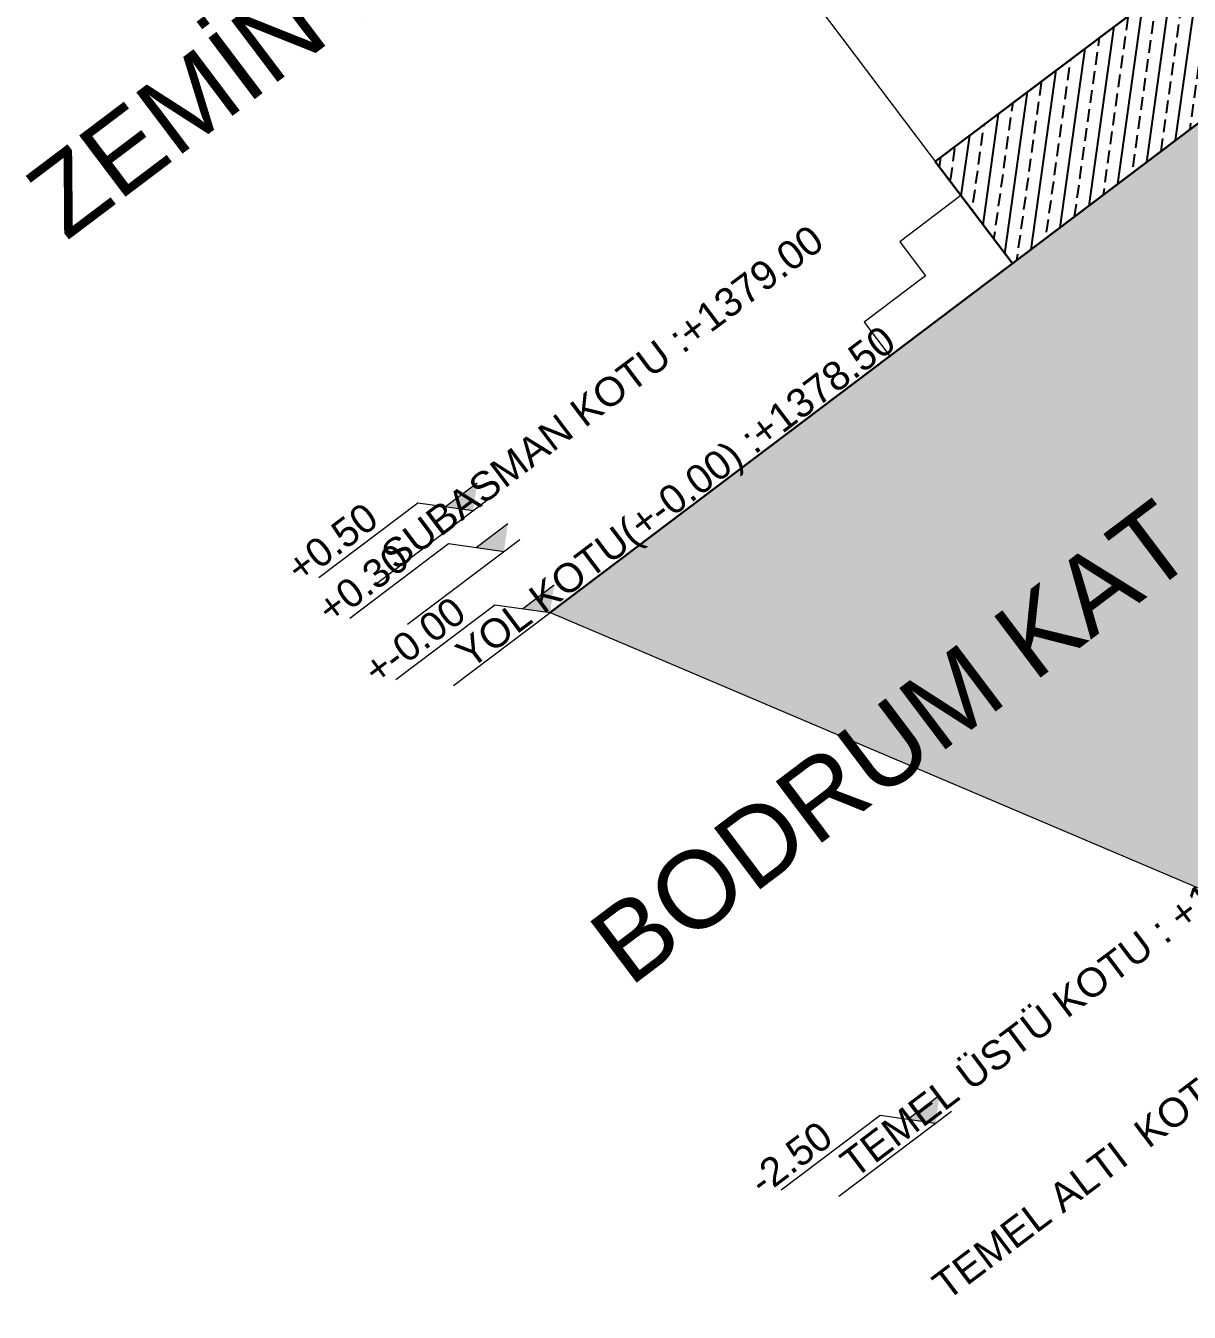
# Model space of a CAD drawing. Header units: millimetres. Extents: x 2232 to 85269, y -3593 to 5869.
# Drawn here: x 3665.6 to 3779.3, y -915.8 to -790.1 of the extents above; entities that cross this region are included whole.
import ezdxf

# ---------------------------------------------------------------- set-up
doc = ezdxf.new("R2010")
doc.units = ezdxf.units.MM
doc.linetypes.add('DOTX2', pattern=[0.5, 0, -0.5])
for name, color, linetype, lineweight in [('duvar', 232, 'Continuous', 30), ('görünüş', 201, 'Continuous', 18), ('H-TEXT-2', 7, 'Continuous', 5), ('iz', 1, 'DOTX2', 20), ('Kiris', 7, 'Continuous', 30), ('sıva iç', 21, 'Continuous', 0), ('TEXT-1', 8, 'Continuous', 5), ('yazı', 11, 'Continuous', 20), ('ÖLÇÜ İÇ', 7, 'Continuous', 9)]:
    doc.layers.add(name, color=color, linetype=linetype, lineweight=lineweight)
doc.layers.add('OLCU-1', color=2, linetype='Continuous')
doc.layers.add('Standart', color=7, linetype='Continuous')
doc.styles.add('arial_1_18', font='arial.ttf', dxfattribs={"height": 0.2})
doc.styles.add('BCC İÇ', font='arial.ttf')
doc.styles.get("Standard").update_dxf_attribs({"font": 'arial.ttf'})

# ---------------------------------------------------------------- blocks, each defined once
blk = doc.blocks.new('dsafsdfd')
at = {"layer": 'yazı'}
blk.add_hatch(color=256, dxfattribs=at).paths.add_polyline_path([(0, 4.89), (-9.78, 4.89), (-4.89, 0)])
for p, q in [((-45.23, 9.78), (-14.67, 9.78)), ((-14.67, 9.78), (-4.89, 0)), ((-9.78, 4.89), (0, 4.89)), ((-34.77, 0), (0, 0))]:
    blk.add_line(p, q, dxfattribs=at)
blk = doc.blocks.new('DGEJHERER')
at = {"layer": 'H-TEXT-2', "style": 'BCC İÇ'}
for s, p in [('SUBASMAN KOTU :+1379.00', (207354.12, -26425.5)), ('YOL KOTU(+-0.00) :+1378.50', (207354.12, -26473.85)), ('TEMEL ÜSTÜ KOTU : +1376.00', (207354.12, -26723.33)), ('TEMEL ALTI  KOTU : +1375.35 dir.', (207354.12, -26783.13))]:
    blk.add_text(s, height=11.25, dxfattribs=at).set_placement(p)
blk = doc.blocks.new('GHGFHGF')
at = {"linetype": 'ByBlock', "ltscale": 50}
h = blk.add_hatch(dxfattribs=at)
h.set_pattern_fill('AR-CONC', color=252, scale=10, style=0)
h.set_pattern_definition([(50, (0, 0), (71.7260183, -6.2752135), [7.5, -82.5]), (355, (0, 0), (-13.8751334, 75.2192134), [6, -66]), (100.4514445, (5.98, -0.52), (57.8508847, 68.943999), [6.3740192, -70.1142112]), (46.1842, (0, 20), (106.724133, -16.551928), [11.25, -123.75]), (96.6356355, (8.89, 18.62), (93.4661946, 97.41186), [9.561034, -105.171376]), (351.184164, (0, 20), (93.4661945, 97.41186), [9, -99]), (21, (10, 15), (59.6907052, -40.261889), [7.5, -82.5]), (326, (10, 15), (24.331533, 72.5150045), [6, -66]), (71.451445, (14.974, 11.645), (84.0222377, 32.2531153), [6.374019, -70.1142112]), (37.5, (0, 0), (1.21598553, 33.2893854), [0, -65.2, 0, -67, 0, -66.25]), (7.5, (0, 0), (26.3069537, 39.4411712), [0, -38.2, 0, -63.7, 0, -25.25]), (327.5, (-22.3, 0), (53.3822436, -2.25548717), [0, -25, 0, -78, 0, -103.5]), (317.5, (-32.3, 0), (58.318617, 10.0104982), [0, -32.5, 0, -51.8, 0, -73.5])])
h.paths.add_polyline_path([(1293639.78, -410439.54), (1293283.41, -410439.54), (1293556.41, -410913.65), (1295564.41, -410913.65), (1295813.38, -410409.54), (1295805.64, -410409.54), (1295449.78, -410409.54), (1295449.78, -410689.54), (1295451.78, -410689.54), (1295499.78, -410689.54), (1295539.78, -410689.54), (1295524.78, -410749.54), (1295499.78, -410749.54), (1295499.78, -410754.54), (1294949.78, -410754.54), (1294949.78, -410869.54), (1294949.78, -410899.54), (1294719.78, -410899.54), (1294694.78, -410899.54), (1294694.78, -410754.54), (1293589.78, -410754.54), (1293589.78, -410749.54), (1293564.78, -410749.54), (1293549.78, -410689.54), (1293589.78, -410689.54), (1293637.78, -410689.54), (1293639.78, -410689.54)])
h.paths.add_polyline_path([(1293241.26, -410445.55), (1293458.3, -410445.55), (1293458.3, -410423.41), (1293241.26, -410423.41)], flags=9)
h.paths.add_polyline_path([(1293241.52, -410691.66), (1293475.04, -410691.66), (1293475.04, -410671.09), (1293241.52, -410671.09)], flags=9)
h.paths.add_polyline_path([(1293242.04, -410750.94), (1293495.49, -410750.94), (1293495.49, -410733.47), (1293242.04, -410733.47)], flags=9)
h.paths.add_polyline_path([(1293242.04, -410393.31), (1293458.81, -410393.31), (1293458.81, -410375.84), (1293242.04, -410375.84)], flags=9)
h.paths.add_polyline_path([(1293212.02, -410583.59), (1293506.96, -410583.59), (1293506.96, -410537.02), (1293212.02, -410537.02)], flags=9)
at = {"layer": 'Standart', "linetype": 'Continuous', "lineweight": -3}
h = blk.add_hatch(dxfattribs=at)
h.set_pattern_fill('ANSI33', color=171, scale=40, style=0)
h.set_pattern_definition([(45, (0, 0), (-7.07106781, 7.07106781), []), (45, (7.071, 0), (-7.07106781, 7.07106781), [5, -2.5])])
h.paths.add_polyline_path([(1293639.78, -410389.54), (1293509.78, -410389.54), (1293509.78, -410409.54), (1293509.78, -410439.54), (1293639.78, -410439.54)])
at = {"layer": 'görünüş'}
for points in [[(1293509.78, -410039.54), (1293509.78, -410409.54)], [(1293509.78, -410389.54), (1293509.78, -410406.2), (1293479.78, -410406.2), (1293479.78, -410422.86), (1293449.78, -410422.86), (1293449.78, -410439.54)]]:
    blk.add_lwpolyline(points, dxfattribs=at)
at = {"layer": 'iz', "ltscale": 50}
blk.add_lwpolyline([(1293509.78, -410409.54), (1293509.78, -410439.54)], dxfattribs=at)
at = {"layer": 'Kiris'}
for points in [[(1293509.78, -410439.54), (1293509.78, -410389.54), (1293639.78, -410389.54)], [(1293639.78, -410439.54), (1293283.41, -410439.54)]]:
    blk.add_lwpolyline(points, dxfattribs=at)
at = {"layer": 'sıva iç'}
blk.add_lwpolyline([(1293283.41, -410439.54), (1293556.41, -410913.65), (1295564.41, -410913.65), (1295813.38, -410409.54)], dxfattribs=at)
at = {"layer": 'duvar', "xscale": 1.584000000031665, "yscale": 1.584000000031665, "zscale": 1.584000000031665}
for p in [(1293291.16, -410389.54), (1293291.16, -410409.54), (1293291.16, -410439.54), (1293291.16, -410689.54)]:
    blk.add_blockref('dsafsdfd', p, dxfattribs=at)
at = {"layer": 'OLCU-1'}
blk.add_blockref('DGEJHERER', (1085890.83, -383964.7), dxfattribs=at)
at = {"layer": 'TEXT-1', "style": 'arial_1_18'}
for s, p in [('ZEMİN KAT', (1293219.78, -410209.75)), ('BODRUM KAT', (1293219.78, -410575.32))]:
    blk.add_text(s, height=30, dxfattribs=at).set_placement(p)
at = {"layer": 'yazı'}
for s, p in [('+0.50', (1293212.15, -410371.8)), ('+0.30', (1293212.15, -410391.8)), ('+-0.00', (1293212.15, -410421.8)), ('-2.50', (1293212.15, -410671.8))]:
    blk.add_text(s, height=11.137, dxfattribs=at).set_placement(p)
blk = doc.blocks.new('RRRR')
at = {"layer": 'sıva iç', "rotation": 37.05267661197627}
blk.add_blockref('GHGFHGF', (-156760.25, -889310.84), dxfattribs=at)

msp = doc.modelspace()

# ---------------------------------------------------------------- block references
at = {"layer": 'ÖLÇÜ İÇ', "xscale": 0.25, "yscale": 0.25, "zscale": 0.25}
msp.add_blockref('RRRR', (-276957.06, 108554.7), dxfattribs=at)

doc.saveas('drawing.dxf')
